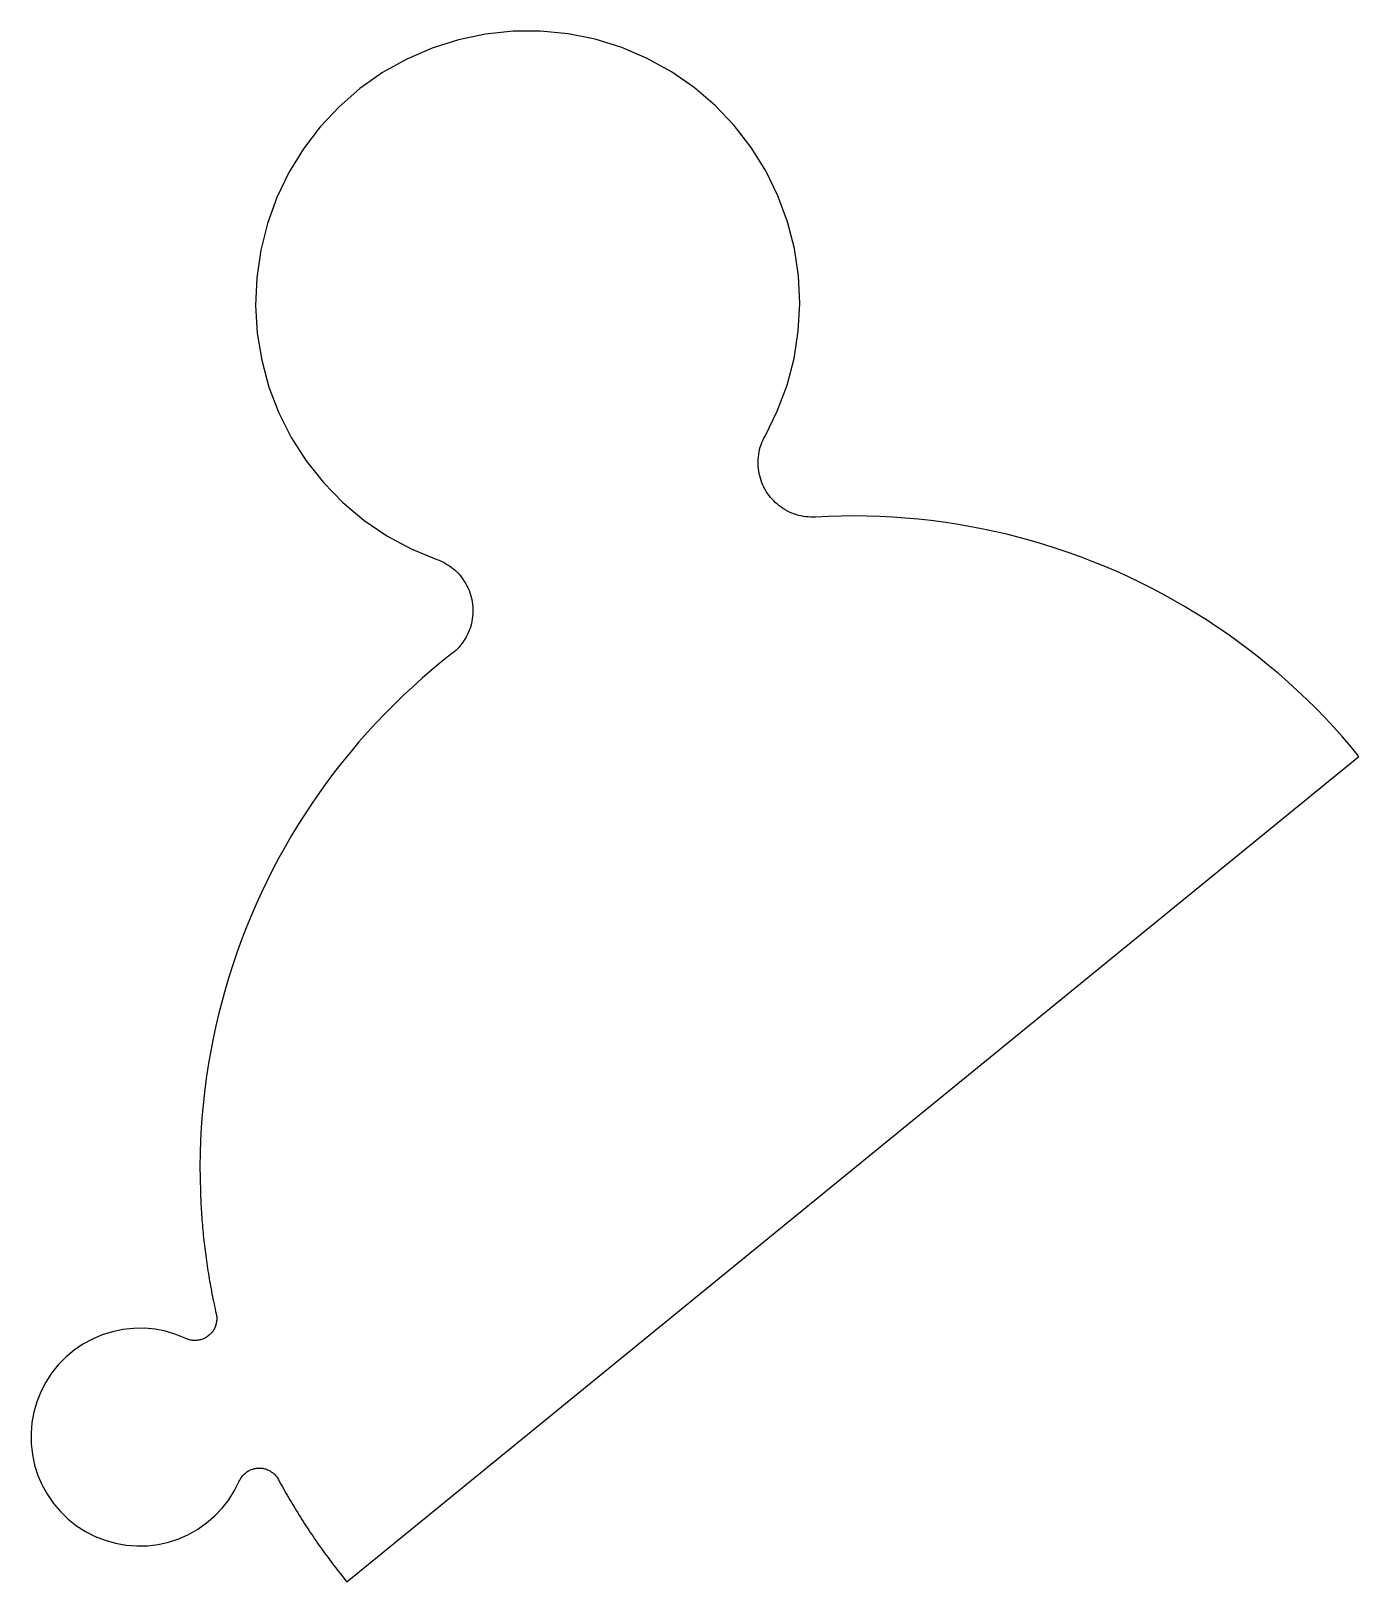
# Model space of a CAD drawing. Header units: metres. Extents: x -71.1 to -46.7, y -53.2 to -24.7.
import ezdxf

# ---------------------------------------------------------------- set-up
doc = ezdxf.new("R2010")
doc.units = ezdxf.units.M

msp = doc.modelspace()

# ---------------------------------------------------------------- linework, layer by layer
at = {"layer": 'Polygon'}
for p, q in [((-62.222, -24.743), (-62.728, -24.796)), ((-61.714, -24.741), (-62.222, -24.743)), ((-61.208, -24.791), (-61.714, -24.741)), ((-63.71, -25.055), (-64.176, -25.257)), ((-63.225, -24.9), (-63.71, -25.055)), ((-62.728, -24.796), (-63.225, -24.9)), ((-60.71, -24.892), (-61.208, -24.791)), ((-60.224, -25.043), (-60.71, -24.892)), ((-59.757, -25.243), (-60.224, -25.043)), ((-64.176, -25.257), (-64.619, -25.506)), ((-59.312, -25.489), (-59.757, -25.243)), ((-64.619, -25.506), (-65.035, -25.799)), ((-58.894, -25.779), (-59.312, -25.489)), ((-65.035, -25.799), (-65.419, -26.132)), ((-58.508, -26.11), (-58.894, -25.779)), ((-65.419, -26.132), (-65.767, -26.503)), ((-58.158, -26.479), (-58.508, -26.11)), ((-57.847, -26.881), (-58.158, -26.479)), ((-65.767, -26.503), (-66.075, -26.907)), ((-66.075, -26.907), (-66.341, -27.341)), ((-57.578, -27.312), (-57.847, -26.881)), ((-66.341, -27.341), (-66.562, -27.799)), ((-57.355, -27.769), (-57.578, -27.312)), ((-66.562, -27.799), (-66.735, -28.277)), ((-57.179, -28.246), (-57.355, -27.769)), ((-66.735, -28.277), (-66.858, -28.77)), ((-57.052, -28.738), (-57.179, -28.246)), ((-66.858, -28.77), (-66.931, -29.273)), ((-56.976, -29.241), (-57.052, -28.738)), ((-66.931, -29.273), (-66.952, -29.781)), ((-56.952, -29.749), (-56.976, -29.241)), ((-66.952, -29.781), (-66.921, -30.289)), ((-56.979, -30.256), (-56.952, -29.749)), ((-66.921, -30.289), (-66.839, -30.79)), ((-57.058, -30.759), (-56.979, -30.256)), ((-57.187, -31.25), (-57.058, -30.759)), ((-66.839, -30.79), (-66.707, -31.281)), ((-66.707, -31.281), (-66.525, -31.756)), ((-57.366, -31.727), (-57.187, -31.25)), ((-66.525, -31.756), (-66.297, -32.21)), ((-57.591, -32.182), (-57.366, -31.727)), ((-57.612, -32.221), (-57.591, -32.182)), ((-66.297, -32.21), (-66.023, -32.638)), ((-57.707, -32.517), (-57.7, -32.473)), ((-57.7, -32.473), (-57.69, -32.43)), ((-57.69, -32.43), (-57.678, -32.387)), ((-57.678, -32.387), (-57.664, -32.344)), ((-57.664, -32.344), (-57.649, -32.303)), ((-57.649, -32.303), (-57.632, -32.262)), ((-57.632, -32.262), (-57.612, -32.221)), ((-66.023, -32.638), (-65.707, -33.037)), ((-57.719, -32.65), (-57.717, -32.606)), ((-57.719, -32.695), (-57.719, -32.65)), ((-57.717, -32.739), (-57.719, -32.695)), ((-57.717, -32.606), (-57.713, -32.561)), ((-57.713, -32.784), (-57.717, -32.739)), ((-57.713, -32.561), (-57.707, -32.517)), ((-65.707, -33.037), (-65.352, -33.401)), ((-57.707, -32.828), (-57.713, -32.784)), ((-57.699, -32.872), (-57.707, -32.828)), ((-57.689, -32.915), (-57.699, -32.872)), ((-57.677, -32.958), (-57.689, -32.915)), ((-57.664, -33.001), (-57.677, -32.958)), ((-57.648, -33.042), (-57.664, -33.001)), ((-57.631, -33.083), (-57.648, -33.042)), ((-57.611, -33.124), (-57.631, -33.083)), ((-57.59, -33.163), (-57.611, -33.124)), ((-57.568, -33.201), (-57.59, -33.163)), ((-57.543, -33.238), (-57.568, -33.201)), ((-57.517, -33.275), (-57.543, -33.238)), ((-57.489, -33.309), (-57.517, -33.275)), ((-57.46, -33.343), (-57.489, -33.309)), ((-65.352, -33.401), (-64.962, -33.727)), ((-57.429, -33.375), (-57.46, -33.343)), ((-57.397, -33.406), (-57.429, -33.375)), ((-57.364, -33.436), (-57.397, -33.406)), ((-57.329, -33.464), (-57.364, -33.436)), ((-57.293, -33.49), (-57.329, -33.464)), ((-57.256, -33.515), (-57.293, -33.49)), ((-57.218, -33.538), (-57.256, -33.515)), ((-57.179, -33.559), (-57.218, -33.538)), ((-57.139, -33.579), (-57.179, -33.559)), ((-57.098, -33.597), (-57.139, -33.579)), ((-57.057, -33.613), (-57.098, -33.597)), ((-57.014, -33.627), (-57.057, -33.613)), ((-64.962, -33.727), (-64.541, -34.013)), ((-56.971, -33.639), (-57.014, -33.627)), ((-56.928, -33.649), (-56.971, -33.639)), ((-56.884, -33.658), (-56.928, -33.649)), ((-56.84, -33.664), (-56.884, -33.658)), ((-56.796, -33.668), (-56.84, -33.664)), ((-56.751, -33.671), (-56.796, -33.668)), ((-56.707, -33.671), (-56.751, -33.671)), ((-56.662, -33.67), (-56.707, -33.671)), ((-56.426, -33.658), (-56.662, -33.67)), ((-56.191, -33.652), (-56.426, -33.658)), ((-55.955, -33.65), (-56.191, -33.652)), ((-55.719, -33.653), (-55.955, -33.65)), ((-55.483, -33.66), (-55.719, -33.653)), ((-55.247, -33.672), (-55.483, -33.66)), ((-55.012, -33.689), (-55.247, -33.672)), ((-54.777, -33.71), (-55.012, -33.689)), ((-54.542, -33.736), (-54.777, -33.71)), ((-54.308, -33.766), (-54.542, -33.736)), ((-54.075, -33.801), (-54.308, -33.766)), ((-53.842, -33.841), (-54.075, -33.801)), ((-53.61, -33.885), (-53.842, -33.841)), ((-53.379, -33.934), (-53.61, -33.885)), ((-64.541, -34.013), (-64.094, -34.253)), ((-53.15, -33.987), (-53.379, -33.934)), ((-52.921, -34.045), (-53.15, -33.987)), ((-52.693, -34.107), (-52.921, -34.045)), ((-52.467, -34.174), (-52.693, -34.107)), ((-52.242, -34.245), (-52.467, -34.174)), ((-64.094, -34.253), (-63.624, -34.448)), ((-63.624, -34.448), (-63.582, -34.463)), ((-63.582, -34.463), (-63.541, -34.481)), ((-52.018, -34.321), (-52.242, -34.245)), ((-51.796, -34.401), (-52.018, -34.321)), ((-51.576, -34.485), (-51.796, -34.401)), ((-63.541, -34.481), (-63.501, -34.5)), ((-63.501, -34.5), (-63.462, -34.522)), ((-63.462, -34.522), (-63.424, -34.545)), ((-63.424, -34.545), (-63.387, -34.569)), ((-63.387, -34.569), (-63.351, -34.596)), ((-63.351, -34.596), (-63.316, -34.623)), ((-63.316, -34.623), (-63.282, -34.653)), ((-63.282, -34.653), (-63.25, -34.684)), ((-63.25, -34.684), (-63.22, -34.716)), ((-63.22, -34.716), (-63.19, -34.75)), ((-63.19, -34.75), (-63.162, -34.784)), ((-51.357, -34.574), (-51.576, -34.485)), ((-51.14, -34.667), (-51.357, -34.574)), ((-50.925, -34.764), (-51.14, -34.667)), ((-63.162, -34.784), (-63.136, -34.82)), ((-63.136, -34.82), (-63.112, -34.858)), ((-63.112, -34.858), (-63.089, -34.896)), ((-63.089, -34.896), (-63.068, -34.935)), ((-63.068, -34.935), (-63.048, -34.975)), ((-63.048, -34.975), (-63.031, -35.016)), ((-63.031, -35.016), (-63.015, -35.058)), ((-50.712, -34.866), (-50.925, -34.764)), ((-50.501, -34.971), (-50.712, -34.866)), ((-50.292, -35.081), (-50.501, -34.971)), ((-63.015, -35.058), (-63.001, -35.1)), ((-63.001, -35.1), (-62.989, -35.143)), ((-62.989, -35.143), (-62.979, -35.187)), ((-62.979, -35.187), (-62.971, -35.23)), ((-62.971, -35.23), (-62.965, -35.275)), ((-62.965, -35.275), (-62.961, -35.319)), ((-62.961, -35.319), (-62.959, -35.364)), ((-50.085, -35.195), (-50.292, -35.081)), ((-49.881, -35.313), (-50.085, -35.195)), ((-49.679, -35.434), (-49.881, -35.313)), ((-62.978, -35.585), (-62.987, -35.629)), ((-62.97, -35.541), (-62.978, -35.585)), ((-62.964, -35.497), (-62.97, -35.541)), ((-62.96, -35.453), (-62.964, -35.497)), ((-62.958, -35.408), (-62.96, -35.453)), ((-62.959, -35.364), (-62.958, -35.408)), ((-49.479, -35.56), (-49.679, -35.434)), ((-49.282, -35.69), (-49.479, -35.56)), ((-63.085, -35.877), (-63.107, -35.915)), ((-63.064, -35.837), (-63.085, -35.877)), ((-63.045, -35.797), (-63.064, -35.837)), ((-63.028, -35.756), (-63.045, -35.797)), ((-63.012, -35.714), (-63.028, -35.756)), ((-62.999, -35.672), (-63.012, -35.714)), ((-62.987, -35.629), (-62.999, -35.672)), ((-49.088, -35.823), (-49.282, -35.69)), ((-48.896, -35.961), (-49.088, -35.823)), ((-63.344, -36.179), (-63.529, -36.326)), ((-63.31, -36.151), (-63.344, -36.179)), ((-63.276, -36.121), (-63.31, -36.151)), ((-63.244, -36.09), (-63.276, -36.121)), ((-63.214, -36.058), (-63.244, -36.09)), ((-63.185, -36.024), (-63.214, -36.058)), ((-63.157, -35.989), (-63.185, -36.024)), ((-63.132, -35.953), (-63.157, -35.989)), ((-63.107, -35.915), (-63.132, -35.953)), ((-48.706, -36.102), (-48.896, -35.961)), ((-48.52, -36.247), (-48.706, -36.102)), ((-63.529, -36.326), (-63.711, -36.476)), ((-48.337, -36.395), (-48.52, -36.247)), ((-48.156, -36.547), (-48.337, -36.395)), ((-63.89, -36.63), (-64.066, -36.788)), ((-63.711, -36.476), (-63.89, -36.63)), ((-47.979, -36.702), (-48.156, -36.547)), ((-47.804, -36.861), (-47.979, -36.702)), ((-64.238, -36.948), (-64.408, -37.113)), ((-64.066, -36.788), (-64.238, -36.948)), ((-47.633, -37.024), (-47.804, -36.861)), ((-47.465, -37.19), (-47.633, -37.024)), ((-64.574, -37.28), (-64.737, -37.451)), ((-64.408, -37.113), (-64.574, -37.28)), ((-47.3, -37.359), (-47.465, -37.19)), ((-64.737, -37.451), (-64.897, -37.625)), ((-47.139, -37.531), (-47.3, -37.359)), ((-46.981, -37.706), (-47.139, -37.531)), ((-65.053, -37.802), (-65.205, -37.982)), ((-64.897, -37.625), (-65.053, -37.802)), ((-46.826, -37.884), (-46.981, -37.706)), ((-46.676, -38.066), (-46.826, -37.884)), ((-65.354, -38.165), (-65.5, -38.35)), ((-65.205, -37.982), (-65.354, -38.165)), ((-65.275, -53.234), (-46.676, -38.066)), ((-65.5, -38.35), (-65.641, -38.539)), ((-65.779, -38.731), (-65.913, -38.925)), ((-65.641, -38.539), (-65.779, -38.731)), ((-65.913, -38.925), (-66.044, -39.121)), ((-66.044, -39.121), (-66.17, -39.321)), ((-66.293, -39.522), (-66.411, -39.726)), ((-66.17, -39.321), (-66.293, -39.522)), ((-66.411, -39.726), (-66.526, -39.933)), ((-66.636, -40.141), (-66.742, -40.352)), ((-66.526, -39.933), (-66.636, -40.141)), ((-66.742, -40.352), (-66.844, -40.565)), ((-66.844, -40.565), (-66.942, -40.78)), ((-67.036, -40.996), (-67.125, -41.215)), ((-66.942, -40.78), (-67.036, -40.996)), ((-67.125, -41.215), (-67.21, -41.435)), ((-67.21, -41.435), (-67.291, -41.656)), ((-67.367, -41.88), (-67.439, -42.105)), ((-67.291, -41.656), (-67.367, -41.88)), ((-67.439, -42.105), (-67.507, -42.331)), ((-67.507, -42.331), (-67.57, -42.558)), ((-67.57, -42.558), (-67.628, -42.787)), ((-67.682, -43.016), (-67.732, -43.247)), ((-67.628, -42.787), (-67.682, -43.016)), ((-67.732, -43.247), (-67.777, -43.479)), ((-67.777, -43.479), (-67.817, -43.711)), ((-67.817, -43.711), (-67.853, -43.944)), ((-67.853, -43.944), (-67.884, -44.178)), ((-67.911, -44.413), (-67.933, -44.648)), ((-67.884, -44.178), (-67.911, -44.413)), ((-67.933, -44.648), (-67.951, -44.883)), ((-67.951, -44.883), (-67.963, -45.119)), ((-67.963, -45.119), (-67.971, -45.355)), ((-67.971, -45.355), (-67.975, -45.591)), ((-67.975, -45.591), (-67.974, -45.827)), ((-67.974, -45.827), (-67.968, -46.062)), ((-67.968, -46.062), (-67.966, -46.11)), ((-67.966, -46.11), (-67.964, -46.157)), ((-67.964, -46.157), (-67.962, -46.204)), ((-67.962, -46.204), (-67.96, -46.251)), ((-67.96, -46.251), (-67.958, -46.298)), ((-67.958, -46.298), (-67.955, -46.346)), ((-67.955, -46.346), (-67.952, -46.393)), ((-67.952, -46.393), (-67.949, -46.44)), ((-67.949, -46.44), (-67.946, -46.487)), ((-67.946, -46.487), (-67.942, -46.534)), ((-67.942, -46.534), (-67.939, -46.581)), ((-67.939, -46.581), (-67.935, -46.628)), ((-67.935, -46.628), (-67.931, -46.676)), ((-67.931, -46.676), (-67.927, -46.723)), ((-67.927, -46.723), (-67.923, -46.77)), ((-67.923, -46.77), (-67.918, -46.817)), ((-67.918, -46.817), (-67.914, -46.864)), ((-67.914, -46.864), (-67.909, -46.911)), ((-67.909, -46.911), (-67.904, -46.958)), ((-67.904, -46.958), (-67.898, -47.005)), ((-67.898, -47.005), (-67.893, -47.052)), ((-67.893, -47.052), (-67.887, -47.099)), ((-67.887, -47.099), (-67.882, -47.145)), ((-67.882, -47.145), (-67.876, -47.192)), ((-67.876, -47.192), (-67.869, -47.239)), ((-67.869, -47.239), (-67.863, -47.286)), ((-67.863, -47.286), (-67.856, -47.333)), ((-67.856, -47.333), (-67.85, -47.38)), ((-67.85, -47.38), (-67.843, -47.426)), ((-67.843, -47.426), (-67.836, -47.473)), ((-67.836, -47.473), (-67.828, -47.52)), ((-67.828, -47.52), (-67.821, -47.566)), ((-67.821, -47.566), (-67.813, -47.613)), ((-67.813, -47.613), (-67.806, -47.66)), ((-67.806, -47.66), (-67.798, -47.706)), ((-67.798, -47.706), (-67.789, -47.753)), ((-67.789, -47.753), (-67.781, -47.799)), ((-67.781, -47.799), (-67.772, -47.846)), ((-67.772, -47.846), (-67.764, -47.892)), ((-67.764, -47.892), (-67.755, -47.939)), ((-67.755, -47.939), (-67.746, -47.985)), ((-67.746, -47.985), (-67.736, -48.031)), ((-67.736, -48.031), (-67.727, -48.078)), ((-67.727, -48.078), (-67.717, -48.124)), ((-67.717, -48.124), (-67.707, -48.17)), ((-67.707, -48.17), (-67.697, -48.216)), ((-67.697, -48.216), (-67.687, -48.262)), ((-67.687, -48.262), (-67.677, -48.308)), ((-67.677, -48.308), (-67.673, -48.327)), ((-67.673, -48.327), (-67.67, -48.345)), ((-67.669, -48.438), (-67.671, -48.456)), ((-67.67, -48.345), (-67.668, -48.363)), ((-67.668, -48.419), (-67.669, -48.438)), ((-67.668, -48.363), (-67.667, -48.382)), ((-67.667, -48.401), (-67.668, -48.419)), ((-67.667, -48.382), (-67.667, -48.401)), ((-69.772, -48.695), (-69.953, -48.772)), ((-69.584, -48.636), (-69.772, -48.695)), ((-69.391, -48.596), (-69.584, -48.636)), ((-69.195, -48.575), (-69.391, -48.596)), ((-68.997, -48.574), (-69.195, -48.575)), ((-68.801, -48.592), (-68.997, -48.574)), ((-68.608, -48.629), (-68.801, -48.592)), ((-68.419, -48.685), (-68.608, -48.629)), ((-68.236, -48.76), (-68.419, -48.685)), ((-67.83, -48.72), (-67.846, -48.73)), ((-67.816, -48.708), (-67.83, -48.72)), ((-67.802, -48.696), (-67.816, -48.708)), ((-67.788, -48.684), (-67.802, -48.696)), ((-67.775, -48.67), (-67.788, -48.684)), ((-67.763, -48.657), (-67.775, -48.67)), ((-67.751, -48.642), (-67.763, -48.657)), ((-67.74, -48.627), (-67.751, -48.642)), ((-67.729, -48.612), (-67.74, -48.627)), ((-67.72, -48.596), (-67.729, -48.612)), ((-67.711, -48.579), (-67.72, -48.596)), ((-67.703, -48.563), (-67.711, -48.579)), ((-67.696, -48.546), (-67.703, -48.563)), ((-67.689, -48.528), (-67.696, -48.546)), ((-67.683, -48.511), (-67.689, -48.528)), ((-67.679, -48.493), (-67.683, -48.511)), ((-67.675, -48.474), (-67.679, -48.493)), ((-67.671, -48.456), (-67.675, -48.474)), ((-70.289, -48.978), (-70.44, -49.104)), ((-70.126, -48.867), (-70.289, -48.978)), ((-69.953, -48.772), (-70.126, -48.867)), ((-68.219, -48.767), (-68.236, -48.76)), ((-68.202, -48.774), (-68.219, -48.767)), ((-68.184, -48.78), (-68.202, -48.774)), ((-68.166, -48.785), (-68.184, -48.78)), ((-68.148, -48.789), (-68.166, -48.785)), ((-68.13, -48.792), (-68.148, -48.789)), ((-68.111, -48.795), (-68.13, -48.792)), ((-68.093, -48.796), (-68.111, -48.795)), ((-68.074, -48.797), (-68.093, -48.796)), ((-68.056, -48.797), (-68.074, -48.797)), ((-68.037, -48.796), (-68.056, -48.797)), ((-68.019, -48.794), (-68.037, -48.796)), ((-68, -48.791), (-68.019, -48.794)), ((-67.982, -48.788), (-68, -48.791)), ((-67.964, -48.784), (-67.982, -48.788)), ((-67.946, -48.778), (-67.964, -48.784)), ((-67.928, -48.772), (-67.946, -48.778)), ((-67.911, -48.765), (-67.928, -48.772)), ((-67.894, -48.758), (-67.911, -48.765)), ((-67.878, -48.749), (-67.894, -48.758)), ((-67.861, -48.74), (-67.878, -48.749)), ((-67.846, -48.73), (-67.861, -48.74)), ((-70.578, -49.245), (-70.701, -49.399)), ((-70.44, -49.104), (-70.578, -49.245)), ((-70.809, -49.564), (-70.9, -49.739)), ((-70.701, -49.399), (-70.809, -49.564)), ((-70.9, -49.739), (-70.973, -49.922)), ((-71.028, -50.112), (-71.063, -50.305)), ((-70.973, -49.922), (-71.028, -50.112)), ((-71.063, -50.305), (-71.08, -50.502)), ((-71.08, -50.502), (-71.077, -50.699)), ((-71.077, -50.699), (-71.055, -50.895)), ((-71.055, -50.895), (-71.014, -51.088)), ((-71.014, -51.088), (-70.954, -51.275)), ((-70.954, -51.275), (-70.875, -51.456)), ((-67.205, -51.3), (-67.193, -51.286)), ((-67.193, -51.286), (-67.181, -51.272)), ((-67.181, -51.272), (-67.168, -51.258)), ((-67.168, -51.258), (-67.155, -51.246)), ((-67.155, -51.246), (-67.141, -51.233)), ((-67.141, -51.233), (-67.126, -51.222)), ((-67.126, -51.222), (-67.111, -51.211)), ((-67.111, -51.211), (-67.095, -51.201)), ((-67.095, -51.201), (-67.079, -51.192)), ((-67.079, -51.192), (-67.063, -51.183)), ((-67.063, -51.183), (-67.046, -51.175)), ((-67.046, -51.175), (-67.029, -51.168)), ((-67.029, -51.168), (-67.011, -51.162)), ((-67.011, -51.162), (-66.993, -51.157)), ((-66.993, -51.157), (-66.975, -51.152)), ((-66.975, -51.152), (-66.957, -51.148)), ((-66.957, -51.148), (-66.939, -51.145)), ((-66.939, -51.145), (-66.92, -51.143)), ((-66.92, -51.143), (-66.902, -51.142)), ((-66.902, -51.142), (-66.883, -51.142)), ((-66.883, -51.142), (-66.865, -51.142)), ((-66.865, -51.142), (-66.846, -51.144)), ((-66.846, -51.144), (-66.828, -51.146)), ((-66.828, -51.146), (-66.809, -51.149)), ((-66.809, -51.149), (-66.791, -51.153)), ((-66.791, -51.153), (-66.773, -51.158)), ((-66.773, -51.158), (-66.755, -51.164)), ((-66.755, -51.164), (-66.738, -51.17)), ((-66.738, -51.17), (-66.721, -51.177)), ((-66.721, -51.177), (-66.704, -51.186)), ((-66.704, -51.186), (-66.688, -51.194)), ((-66.688, -51.194), (-66.672, -51.204)), ((-66.672, -51.204), (-66.656, -51.214)), ((-66.656, -51.214), (-66.641, -51.225)), ((-66.641, -51.225), (-66.627, -51.237)), ((-66.627, -51.237), (-66.613, -51.249)), ((-66.613, -51.249), (-66.6, -51.262)), ((-66.6, -51.262), (-66.587, -51.276)), ((-66.587, -51.276), (-66.575, -51.29)), ((-70.875, -51.456), (-70.779, -51.629)), ((-67.446, -51.723), (-67.34, -51.556)), ((-67.34, -51.556), (-67.252, -51.38)), ((-67.252, -51.38), (-67.244, -51.363)), ((-67.244, -51.363), (-67.235, -51.347)), ((-67.235, -51.347), (-67.226, -51.331)), ((-67.226, -51.331), (-67.216, -51.315)), ((-67.216, -51.315), (-67.205, -51.3)), ((-66.575, -51.29), (-66.564, -51.305)), ((-66.564, -51.305), (-66.553, -51.32)), ((-66.553, -51.32), (-66.543, -51.336)), ((-66.543, -51.336), (-66.534, -51.352)), ((-66.534, -51.352), (-66.511, -51.393)), ((-66.511, -51.393), (-66.489, -51.435)), ((-66.489, -51.435), (-66.466, -51.476)), ((-66.466, -51.476), (-66.443, -51.517)), ((-66.443, -51.517), (-66.42, -51.559)), ((-66.42, -51.559), (-66.396, -51.6)), ((-70.779, -51.629), (-70.667, -51.791)), ((-70.667, -51.791), (-70.54, -51.941)), ((-67.567, -51.878), (-67.446, -51.723)), ((-66.396, -51.6), (-66.373, -51.641)), ((-66.373, -51.641), (-66.349, -51.682)), ((-66.349, -51.682), (-66.325, -51.722)), ((-66.325, -51.722), (-66.301, -51.763)), ((-66.301, -51.763), (-66.277, -51.804)), ((-66.277, -51.804), (-66.253, -51.844)), ((-66.253, -51.844), (-66.228, -51.885)), ((-70.54, -51.941), (-70.398, -52.078)), ((-70.398, -52.078), (-70.243, -52.2)), ((-67.852, -52.15), (-67.703, -52.021)), ((-67.703, -52.021), (-67.567, -51.878)), ((-66.228, -51.885), (-66.204, -51.925)), ((-66.204, -51.925), (-66.179, -51.965)), ((-66.179, -51.965), (-66.154, -52.005)), ((-66.154, -52.005), (-66.129, -52.045)), ((-66.129, -52.045), (-66.104, -52.085)), ((-66.104, -52.085), (-66.078, -52.125)), ((-66.078, -52.125), (-66.053, -52.165)), ((-70.243, -52.2), (-70.077, -52.306)), ((-70.077, -52.306), (-69.902, -52.396)), ((-69.902, -52.396), (-69.718, -52.468)), ((-68.365, -52.44), (-68.185, -52.36)), ((-68.185, -52.36), (-68.013, -52.263)), ((-68.013, -52.263), (-67.852, -52.15)), ((-66.053, -52.165), (-66.027, -52.204)), ((-66.027, -52.204), (-66.001, -52.244)), ((-66.001, -52.244), (-65.975, -52.283)), ((-65.975, -52.283), (-65.949, -52.323)), ((-65.949, -52.323), (-65.922, -52.362)), ((-65.922, -52.362), (-65.896, -52.401)), ((-65.896, -52.401), (-65.869, -52.44)), ((-69.718, -52.468), (-69.528, -52.521)), ((-69.528, -52.521), (-69.334, -52.556)), ((-69.334, -52.556), (-69.138, -52.571)), ((-69.138, -52.571), (-68.941, -52.567)), ((-68.941, -52.567), (-68.745, -52.544)), ((-68.745, -52.544), (-68.553, -52.501)), ((-68.553, -52.501), (-68.365, -52.44)), ((-65.869, -52.44), (-65.842, -52.479)), ((-65.842, -52.479), (-65.815, -52.518)), ((-65.815, -52.518), (-65.788, -52.556)), ((-65.788, -52.556), (-65.761, -52.595)), ((-65.761, -52.595), (-65.734, -52.634)), ((-65.734, -52.634), (-65.706, -52.672)), ((-65.706, -52.672), (-65.678, -52.71)), ((-65.678, -52.71), (-65.65, -52.748)), ((-65.65, -52.748), (-65.622, -52.786)), ((-65.622, -52.786), (-65.594, -52.824)), ((-65.594, -52.824), (-65.566, -52.862)), ((-65.566, -52.862), (-65.537, -52.9)), ((-65.537, -52.9), (-65.509, -52.937)), ((-65.509, -52.937), (-65.48, -52.975)), ((-65.48, -52.975), (-65.451, -53.012)), ((-65.451, -53.012), (-65.422, -53.05)), ((-65.422, -53.05), (-65.393, -53.087)), ((-65.393, -53.087), (-65.364, -53.124)), ((-65.364, -53.124), (-65.334, -53.161)), ((-65.334, -53.161), (-65.304, -53.197)), ((-65.304, -53.197), (-65.275, -53.234))]:
    msp.add_line(p, q, dxfattribs=at)

doc.saveas('drawing.dxf')
